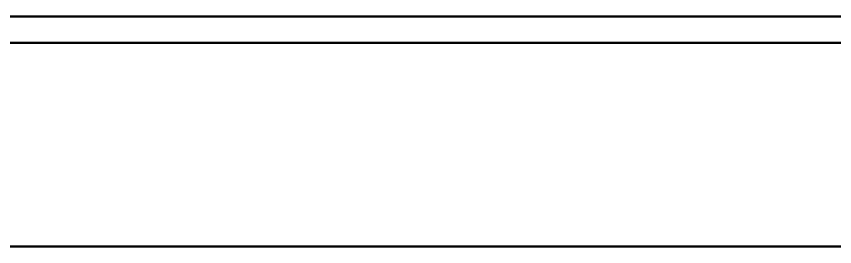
# Model space of a CAD drawing. Header units: metres. Extents: x 4 to 45, y -1 to 1222.
# Drawn here: x 42.3469 to 42.8086, y 1212.3887 to 1212.5187 of the extents above; entities that cross this region are included whole.
import ezdxf

# ---------------------------------------------------------------- set-up
doc = ezdxf.new("R2010")
doc.units = ezdxf.units.M
doc.layers.add('A-WALL', color=7, linetype='Continuous', lineweight=50)

# ---------------------------------------------------------------- blocks, each defined once
blk = doc.blocks.new('North_Wall - North_Wall-6845343-DRG-2873221 - NORTHERN SCREEN POST - PLAN')
at = {"layer": 'A-WALL'}
for p, q in [((200.8685, 1234.72408), (233.84215, 1237.6089)), ((233.84218, 1237.60882), (200.86851, 1234.72399)), ((233.84602, 1237.59418), (200.86981, 1234.70914)), ((233.87566, 1237.48127), (200.87984, 1234.59451)), ((233.87566, 1237.48125), (200.87984, 1234.59449))]:
    blk.add_line(p, q, dxfattribs=at)

msp = doc.modelspace()

# ---------------------------------------------------------------- block references
at = {"layer": 'A-WALL', "rotation": 355.0000000000001}
msp.add_blockref('North_Wall - North_Wall-6845343-DRG-2873221 - NORTHERN SCREEN POST - PLAN', (-297.26529, 0), dxfattribs=at)

doc.saveas('drawing.dxf')
